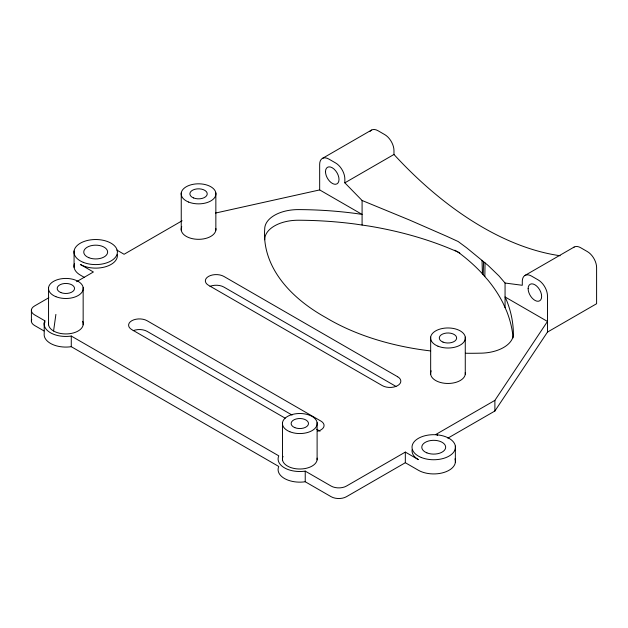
<?xml version="1.0" encoding="UTF-8"?>
<svg xmlns="http://www.w3.org/2000/svg" width="628" height="628" viewBox="0 0 628 628"><rect width="100%" height="100%" fill="white"/><g stroke="black" fill="none" stroke-linecap="round" stroke-linejoin="round"><path stroke-width="0.94" d="M484.84 276.595L485.051 262.857M483.222 274.75L483.544 261.593M53.576 331.003L55.892 314.4M437.661 435.306L436.028 434.364L494.888 400.381L547.475 321.45L505.061 296.958L506.796 300.867A263.391 152.07 0 0 1 513.398 333.68A33.543 19.366 0 0 1 479.627 353.179A200.842 115.96 0 0 1 465.426 353.242M447.858 438.163L494.888 411.018L547.475 332.086L596.6 303.724L596.6 267.559A13.023 7.52 60 0 0 587.392 251.608L580.633 247.707A13.023 7.52 60 0 0 573.325 247.652M48.835 297.719L34.54 305.977A10.857 6.264 0 0 0 34.54 314.84L44.831 320.782A21.713 12.536 0 0 0 71.278 336.051L278.785 455.85A21.713 12.536 0 0 0 305.232 471.118L331.121 486.064A10.857 6.264 0 0 0 346.468 486.064L405.327 452.089L418.374 459.618A21.713 12.536 0 0 1 412.101 449.664M76.577 281.705L93.391 271.995L80.345 264.459A21.713 12.536 0 0 0 104.868 266.955A21.713 12.536 0 0 0 117.326 254.505M182.112 220.773L124.093 254.269L116.753 250.03M322.368 158.437L371.486 130.075M505.061 307.594L505.061 283.032L498.915 275.873L488.082 265.401L466.604 247.777L458.134 241.505L446.579 236.214L409.385 219.965L362.089 200.489L344.843 182.834L393.968 154.472L393.968 150.571A13.023 7.52 60 0 0 384.76 134.62L378.001 130.718A13.023 7.52 60 0 0 370.025 131.433M525 275.425L574.125 247.063M454.986 458.856A21.713 12.536 0 0 1 444.027 472.429A21.713 12.536 0 0 1 418.374 470.254L405.327 462.718L346.468 496.701A10.857 6.264 0 0 1 331.121 496.701L305.232 481.755A21.713 12.536 0 0 1 278.502 467.193M215.459 213.073L319.668 189.923L362.089 214.415L355.315 213.41A263.391 152.07 0 0 0 298.481 209.603A33.543 19.366 0 0 0 264.71 229.094A200.842 115.96 0 0 0 326.113 317.729A200.842 115.96 0 0 0 430.675 350.942M505.061 283.032L522.3 285.285L522.3 281.391A13.023 7.52 60 0 1 531.508 276.069L538.267 279.97A13.023 7.52 60 0 1 547.475 295.921L547.475 332.086M454.758 250.195L459.822 253.115M395.954 386.408L223.874 287.059A10.857 6.264 0 0 0 209.98 286.36M84.427 277.45L80.345 275.095A21.713 12.536 0 0 1 74.434 263.697M292.075 415.061L147.125 331.372A10.857 6.264 0 0 0 133.222 330.673M316.661 429.254L320.045 431.216M285.198 418.185L131.77 329.606A10.857 6.264 0 0 1 131.77 320.743A10.857 6.264 0 0 1 147.125 320.743L320.892 421.066A10.857 6.264 0 0 1 317.807 431.177M44.039 330.956L34.54 325.469A10.857 6.264 0 0 1 31.73 319.416M44.211 322.918L44.211 333.554A21.713 12.536 0 0 0 71.278 346.687L278.785 466.486M482.029 260.322L482.414 273.832M494.888 400.381L494.888 411.018M465.27 337.11L465.27 374.312M455.355 446.123L455.355 462.483M430.667 337.11L430.667 374.312M405.327 452.089L405.327 462.718M362.089 200.489L362.089 225.052M344.843 182.834L344.843 178.933A13.023 7.52 60 0 0 335.635 162.982L328.876 159.08A13.023 7.52 60 0 0 319.668 164.403L319.668 189.923M317.109 422.66L317.109 459.853M305.232 471.118L305.232 481.755M282.506 422.66L282.506 459.853M215.851 192.969L215.851 230.17M181.249 192.969L181.249 230.17M83.155 287.585L83.155 324.786M74.073 250.957L74.073 267.324M71.278 336.051L71.278 346.687M48.552 287.585L48.552 324.786M44.831 320.782L44.831 322.714M31.4 309.863L31.4 321.591M465.27 372.561A17.364 10.024 0 0 1 446.461 383.425A17.364 10.024 0 0 1 431.193 370.842M215.851 228.419A17.364 10.024 0 0 1 197.035 239.284A17.364 10.024 0 0 1 181.775 226.7M317.109 458.11A17.364 10.024 0 0 1 298.292 468.975A17.364 10.024 0 0 1 283.024 456.383M82.629 321.316A17.364 10.024 0 0 1 67.369 333.9A17.364 10.024 0 0 1 48.552 323.035M560.152 255.745A310.491 179.263 60 0 1 393.968 154.472M513.084 337.88A263.391 152.07 0 0 0 506.796 311.504L503.232 303.489A263.391 152.07 0 0 0 488.082 280.284L481.605 272.905A263.391 152.07 0 0 0 458.134 252.142A263.391 152.07 0 0 0 369.193 226.104L355.315 224.047A263.391 152.07 0 0 0 298.481 220.232A33.543 19.366 0 0 0 264.71 239.731M397.65 376.753L223.874 276.422A10.857 6.264 0 0 0 208.527 276.422A10.857 6.264 0 0 0 208.527 285.285L382.303 385.616A10.857 6.264 0 0 0 397.65 385.616A10.857 6.264 0 0 0 397.65 376.753M55.892 296.675A17.364 10.024 0 0 0 83.155 289.335A17.364 10.024 0 0 0 58.514 279.374A17.364 10.024 0 0 0 55.892 296.675M88.846 257.7A11.94 6.892 0 0 0 107.592 252.652A11.94 6.892 0 0 0 90.652 245.807A11.94 6.892 0 0 0 88.846 257.7M442.991 342.095A8.682 5.016 0 0 0 456.619 338.421A8.682 5.016 0 0 0 444.302 333.444A8.682 5.016 0 0 0 442.991 342.095M438.006 346.201A17.364 10.024 0 0 0 465.27 338.861A17.364 10.024 0 0 0 440.628 328.899A17.364 10.024 0 0 0 438.006 346.201M193.565 197.946A8.682 5.016 0 0 0 207.201 194.28A8.682 5.016 0 0 0 194.876 189.295A8.682 5.016 0 0 0 193.565 197.946M325.5 171.664A9.553 5.519 60 0 0 335.635 184.271A9.553 5.519 60 0 0 335.635 170.761A9.553 5.519 60 0 0 325.5 171.664M421.27 457.482A21.713 12.536 0 0 0 455.355 448.306A21.713 12.536 0 0 0 424.552 435.856A21.713 12.536 0 0 0 421.27 457.482M294.822 427.637A8.682 5.016 0 0 0 308.458 423.971A8.682 5.016 0 0 0 296.133 418.986A8.682 5.016 0 0 0 294.822 427.637M528.132 288.652A9.553 5.519 60 0 0 538.267 301.259A9.553 5.519 60 0 0 538.267 287.75A9.553 5.519 60 0 0 528.132 288.652M289.846 431.742A17.364 10.024 0 0 0 317.109 424.402A17.364 10.024 0 0 0 292.467 414.441A17.364 10.024 0 0 0 289.846 431.742M188.588 202.051A17.364 10.024 0 0 0 215.851 194.711A17.364 10.024 0 0 0 191.21 184.75A17.364 10.024 0 0 0 188.588 202.051M426.875 452.859A11.94 6.892 0 0 0 445.621 447.811A11.94 6.892 0 0 0 428.681 440.966A11.94 6.892 0 0 0 426.875 452.859M60.877 292.57A8.682 5.016 0 0 0 74.504 288.896A8.682 5.016 0 0 0 62.188 283.919A8.682 5.016 0 0 0 60.877 292.57M83.241 262.323A21.713 12.536 0 0 0 117.326 253.147A21.713 12.536 0 0 0 86.523 240.697A21.713 12.536 0 0 0 83.241 262.323"/></g></svg>
